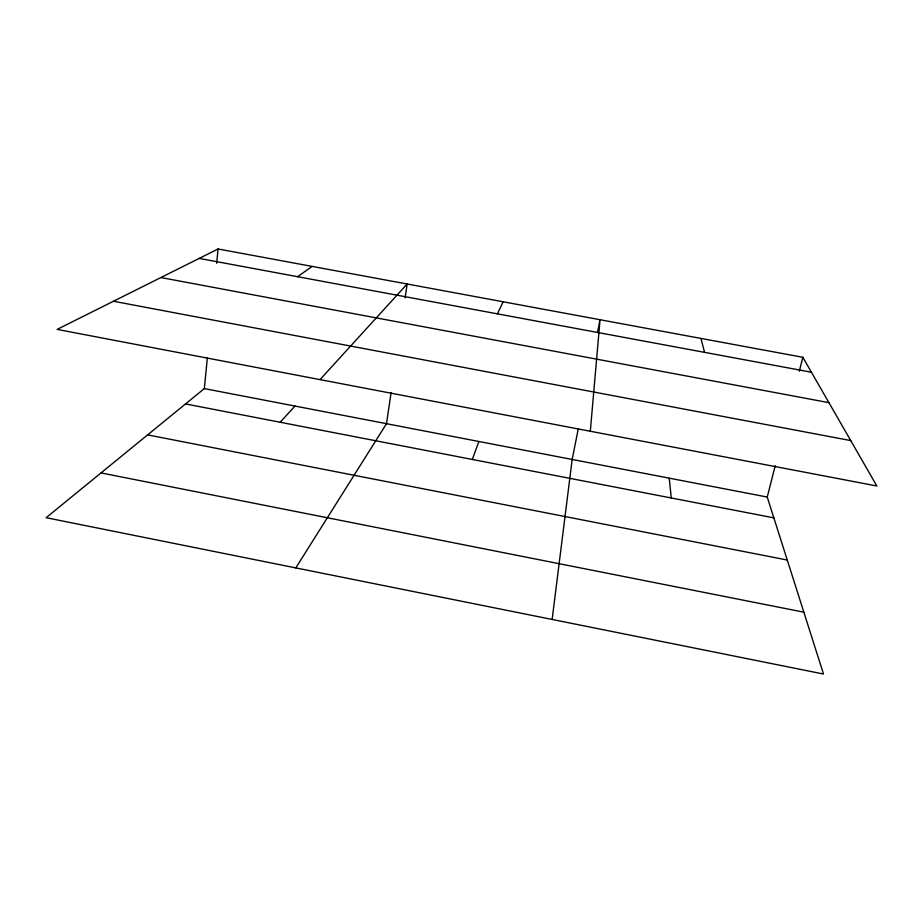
<?xml version="1.0" encoding="UTF-8"?>
<svg xmlns="http://www.w3.org/2000/svg" width="923" height="923" viewBox="0 0 923 923"><rect width="100%" height="100%" fill="white"/><g stroke="black" fill="none" stroke-linecap="round" stroke-linejoin="round"><path stroke-width="1.38" d="M590.316 431.249L600.042 319.739L597.539 332.245M775.228 465.711L767.244 497.047L823.501 674.021L46.15 517.699L204.329 388.595L207.375 357.686M216.651 263.286L218.059 248.979L802.837 357.293L876.85 485.994L57.145 329.396L218.059 248.979M552.139 619.448L572.168 459.469L578.34 428.549M391.075 392.783L386.495 423.692L295.81 567.91M405.105 297.898L407.158 284.007L320.027 379.618M799.295 371.208L802.837 357.293M472.299 459.458L478.887 441.494M497.416 313.855L503.116 301.786M280.188 422.249L294.979 406.062M297.575 276.704L312.136 266.412M199.195 258.405L811.421 372.223M160.89 277.546L828.923 402.659M113.483 301.244L850.729 440.583M204.329 388.595L767.244 497.047M185.558 403.928L773.855 517.849M147.634 434.871L787.261 560.03M101.022 472.911L803.841 612.18M700.915 338.418L704.584 352.367M669.221 478.172L671.298 497.993"/></g></svg>
